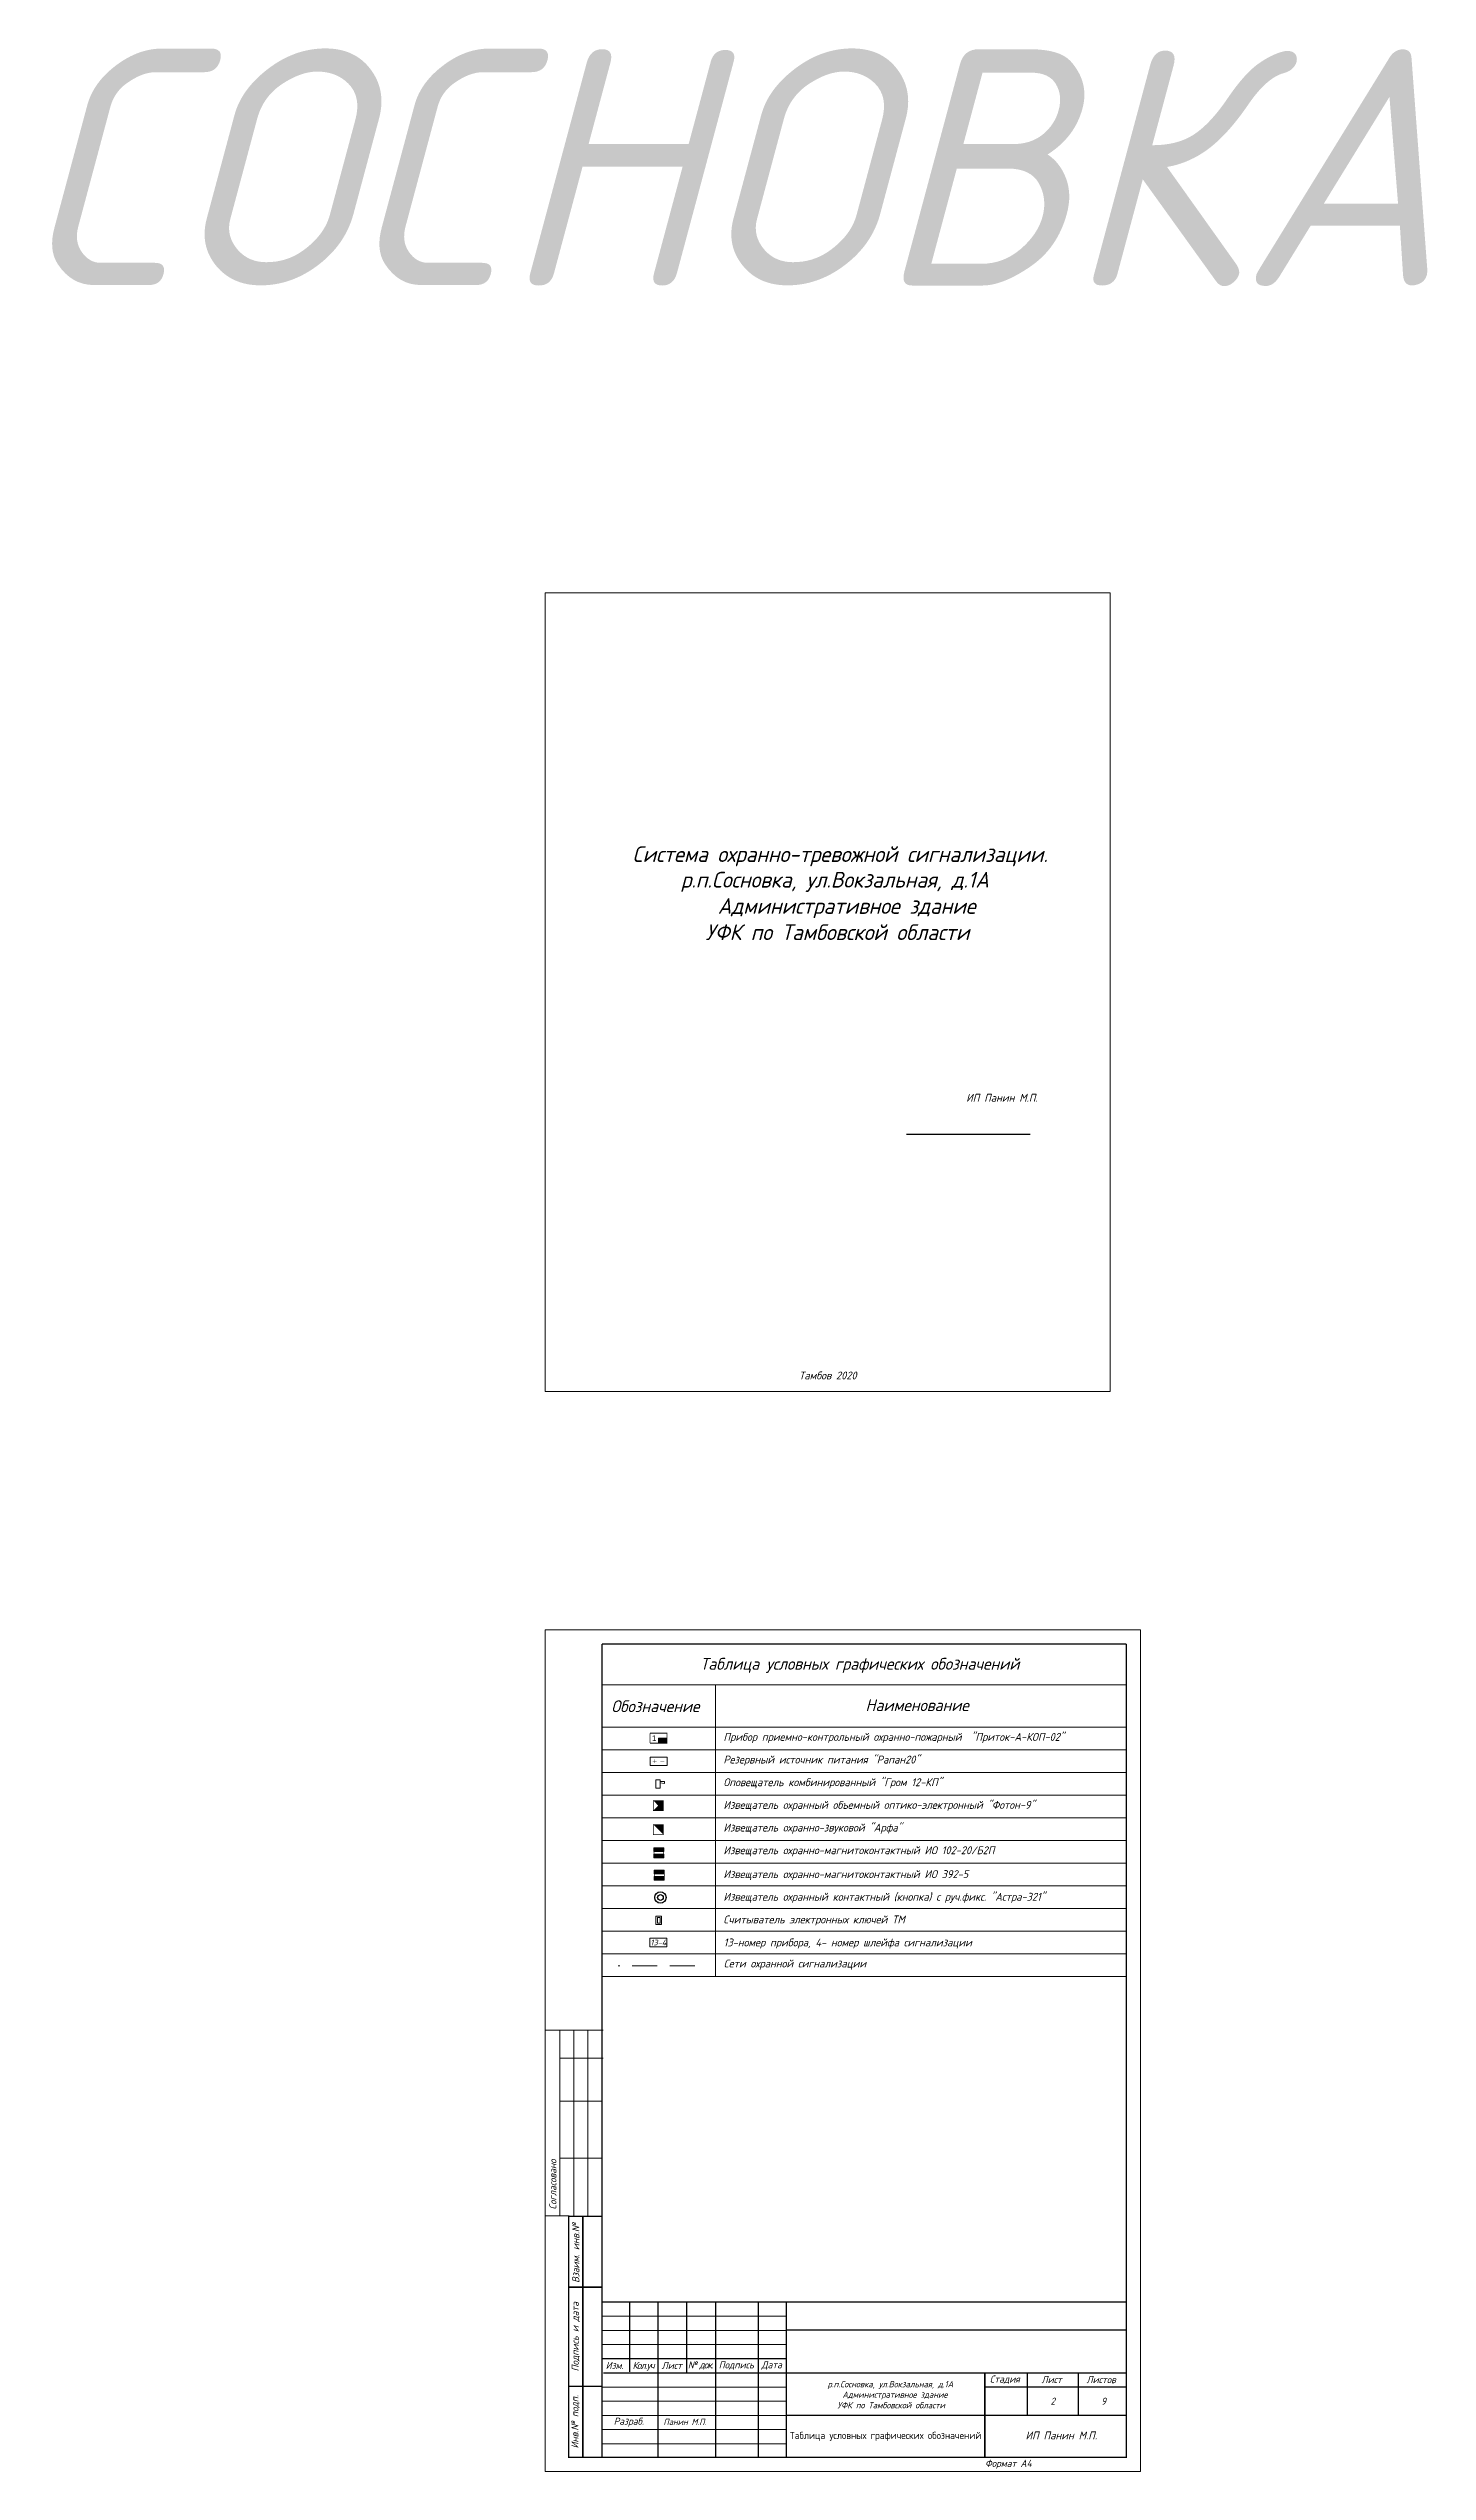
# Model space of a CAD drawing. Header units: inches. Extents: x -24 to 3888, y 393 to 1828.
# Drawn here: x 2752.8 to 2927.9, y 1513.3 to 1821.1 of the extents above; entities that cross this region are included whole.
import ezdxf

# ---------------------------------------------------------------- set-up
doc = ezdxf.new("R2010")
doc.units = ezdxf.units.IN
doc.header["$MEASUREMENT"] = 0
for name, pattern in [('Caddy_Solid', [0]), ('HIDDEN2', [4.7625, 3.175, -1.5875]), ('НЕВИДИМАЯ', [9.525, 6.35, -3.175])]:
    doc.linetypes.add(name, pattern=pattern)
doc.layers.get('0').transparency = 0.7
doc.layers.add('DESC', color=7, linetype='Continuous')
doc.layers.add('LINK', color=9, linetype='Continuous')
doc.styles.get("Standard").update_dxf_attribs({"font": 'GOST_Common Italic_0.ttf'})

# ---------------------------------------------------------------- blocks, each defined once
blk = doc.blocks.new('Объем')
at = {"const_width": 0.2}
blk.add_lwpolyline([(0, 0), (0, 3), (3, 3), (3, 0)], close=True, dxfattribs=at)
for points in [[(0.21, 2.94), (0.21, 0.09)], [(0.41, 2.94), (0.41, 0.09)], [(0.61, 2.94), (0.61, 0.09)], [(0.8, 2.94), (0.8, 0.09)], [(1.01, 2.94), (1.01, 0.09)], [(1.21, 2.94), (1.21, 0.09)], [(1.39, 1.52), (2.81, 2.97)], [(1.39, 2.94), (1.39, 0.09)], [(1.39, 1.48), (2.82, 0.03)], [(1.56, 2.93), (1.56, 1.76)], [(1.56, 0.09), (1.56, 1.25)], [(1.74, 0.06), (1.74, 1.05)], [(1.76, 2.94), (1.76, 1.94)], [(1.94, 2.95), (1.94, 2.15)], [(1.94, 0.06), (1.94, 0.87)], [(2.13, 2.93), (2.13, 2.33)], [(2.13, 0.05), (2.13, 0.66)], [(2.3, 2.93), (2.3, 2.52)], [(2.31, 0.06), (2.31, 0.48)], [(2.49, 2.94), (2.49, 2.7)], [(2.49, 0.07), (2.49, 0.29)]]:
    blk.add_lwpolyline(points, dxfattribs=at)
blk = doc.blocks.new('Звуковой')
blk.add_lwpolyline([(0.1, 2.9, 0, 4, 0), (1.5, 1.51, 4, 4, 0)], format="xyseb")
at = {"const_width": 0.2}
blk.add_lwpolyline([(0, 0), (0, 3), (3, 3), (3, 0)], close=True, dxfattribs=at)

msp = doc.modelspace()

# ---------------------------------------------------------------- hatches: boundary and pattern name
at = {"layer": 'DESC'}
msp.add_hatch(color=0, dxfattribs=at).paths.add_polyline_path([(2830.27, 1606.48), (2830.27, 1605.85), (2831.35, 1605.85), (2831.35, 1606.48)])
at = {"layer": 'DESC', "lineweight": 15}
h = msp.add_hatch(color=0, dxfattribs=at)
h.dxf.hatch_style = 1
h.paths.add_polyline_path([(2829.69, 1591.76), (2829.69, 1591.29), (2830.95, 1591.29), (2830.95, 1591.76)])
h.paths.add_polyline_path([(2830.95, 1592.08), (2830.95, 1592.55), (2829.69, 1592.55), (2829.69, 1592.08)])
h = msp.add_hatch(color=0, dxfattribs=at)
h.dxf.hatch_style = 1
h.paths.add_polyline_path([(2829.74, 1588.92), (2829.74, 1588.45), (2831, 1588.45), (2831, 1588.92)])
h.paths.add_polyline_path([(2831, 1589.24), (2831, 1589.71), (2829.74, 1589.71), (2829.74, 1589.24)])

# ---------------------------------------------------------------- linework, layer by layer
at = {"layer": 'DESC', "linetype": 'Caddy_Solid', "lineweight": 15}
for p, q in [((2815.9, 1752), (2815.9, 1650.52)), ((2887.65, 1752), (2815.9, 1752)), ((2887.65, 1650.52), (2887.65, 1752)), ((2815.9, 1650.52), (2887.65, 1650.52))]:
    msp.add_line(p, q, dxfattribs=at)
at = {"layer": 'DESC', "lineweight": 15}
for p, q in [((2815.9, 1513.31), (2815.9, 1620.23)), ((2815.9, 1620.23), (2891.5, 1620.23)), ((2891.5, 1620.23), (2891.5, 1513.31)), ((2889.73, 1590.59), (2889.73, 1547.39)), ((2815.97, 1569.37), (2823.23, 1569.37)), ((2817.75, 1569.37), (2817.75, 1545.86)), ((2819.53, 1569.37), (2819.53, 1545.86)), ((2821.3, 1569.37), (2821.3, 1545.86)), ((2817.75, 1565.82), (2823.23, 1565.82)), ((2817.75, 1560.35), (2823.1, 1560.35)), ((2817.75, 1553.11), (2823.1, 1553.11)), ((2818.93, 1545.81), (2815.98, 1545.81)), ((2891.5, 1513.31), (2815.9, 1513.31))]:
    msp.add_line(p, q, dxfattribs=at)
at = {"layer": 'DESC', "color": 0, "lineweight": 15}
for p, q in [((2823.13, 1613.27), (2889.73, 1613.27)), ((2837.53, 1613.27), (2837.53, 1576.19)), ((2889.73, 1613.27), (2889.73, 1590.59)), ((2837.53, 1607.87), (2889.73, 1607.87)), ((2889.73, 1607.09), (2889.73, 1606.61)), ((2823.13, 1604.99), (2889.73, 1604.99)), ((2823.13, 1602.11), (2889.73, 1602.11)), ((2823.13, 1599.23), (2889.73, 1599.23)), ((2823.13, 1596.35), (2889.73, 1596.35)), ((2837.53, 1593.47), (2889.73, 1593.47)), ((2823.13, 1590.59), (2889.73, 1590.59)), ((2823.13, 1587.71), (2889.73, 1587.71)), ((2823.13, 1584.83), (2889.73, 1584.83)), ((2823.13, 1581.95), (2889.73, 1581.95)), ((2823.13, 1579.07), (2889.73, 1579.07)), ((2823.13, 1576.19), (2889.73, 1576.19))]:
    msp.add_line(p, q, dxfattribs=at)
at = {"layer": 'DESC', "color": 0, "linetype": 'HIDDEN2', "lineweight": 15}
msp.add_line((2834.87, 1577.56), (2825.17, 1577.56), dxfattribs=at)
at = {"layer": 'DESC', "color": 7, "lineweight": 15}
for p, q in [((2823.12, 1533.05), (2846.52, 1533.05)), ((2823.12, 1531.25), (2846.52, 1531.25)), ((2823.12, 1522.25), (2846.52, 1522.25)), ((2823.12, 1520.45), (2846.52, 1520.45)), ((2823.12, 1518.65), (2846.52, 1518.65)), ((2823.1, 1516.85), (2846.52, 1516.85))]:
    msp.add_line(p, q, dxfattribs=at)
at = {"layer": 'DESC', "color": 7, "linetype": 'Continuous', "lineweight": 15}
for p, q in [((2823.19, 1529.46), (2846.55, 1529.46)), ((2823.19, 1524.02), (2846.45, 1524.02))]:
    msp.add_line(p, q, dxfattribs=at)
at = {"layer": 'DESC', "lineweight": 15}
msp.add_lwpolyline([(2889.7, 1618.43, 0.18, 0.18, 0), (2889.7, 1515.11, 0.18, 0.18, 0), (2818.86, 1515.11, 0.18, 0.18, 0), (2818.86, 1545.79, 0, 0, 0)], format="xyseb", dxfattribs=at)
at = {"layer": 'DESC', "lineweight": 15, "const_width": 0.18}
for points in [[(2823.1, 1515.11), (2823.1, 1618.43)], [(2818.78, 1545.74), (2823.18, 1545.74)], [(2820.66, 1515.14), (2820.66, 1545.79)], [(2818.86, 1536.74), (2823.18, 1536.74)], [(2818.86, 1524.14), (2823.18, 1524.14)]]:
    msp.add_lwpolyline(points, dxfattribs=at)
at = {"layer": 'DESC', "color": 0, "lineweight": 15}
for points, const_width in [([(2823.1, 1618.43), (2889.7, 1618.43)], 0.18), ([(2829.19, 1607.11), (2829.19, 1605.85)], 0.108), ([(2829.19, 1607.11), (2831.35, 1607.11), (2831.35, 1605.85), (2829.19, 1605.85)], 0.108), ([(2829.69, 1592.55), (2830.95, 1592.55), (2830.95, 1591.29), (2829.69, 1591.29), (2829.69, 1592.55)], 0.084), ([(2829.74, 1589.71), (2831, 1589.71), (2831, 1588.45), (2829.74, 1588.45), (2829.74, 1589.71)], 0.084)]:
    msp.add_lwpolyline(points, dxfattribs=dict(at, const_width=const_width))
for points in [[(2837.53, 1607.87), (2823.1, 1607.87)], [(2831.35, 1606.48), (2830.27, 1606.48)], [(2830.27, 1606.48), (2830.27, 1605.85)], [(2830.27, 1605.85), (2830.27, 1605.85)], [(2829.94, 1601.19), (2829.94, 1600.11), (2830.48, 1600.11), (2830.48, 1601.19), (2829.94, 1601.19)], [(2830.48, 1600.98), (2831.02, 1600.98)], [(2830.48, 1600.98), (2830.48, 1600.8), (2831.02, 1600.71)], [(2831.02, 1600.98), (2831.02, 1600.71)], [(2837.53, 1593.47), (2823.1, 1593.47)], [(2830.3, 1585.69), (2830.3, 1585.69)], [(2829.95, 1583.88), (2830.67, 1583.88), (2830.67, 1582.8), (2829.95, 1582.8), (2829.95, 1583.88)], [(2830.13, 1583.7), (2830.49, 1583.7), (2830.49, 1582.98), (2830.13, 1582.98), (2830.13, 1583.7)], [(2829.18, 1581.06), (2831.34, 1581.06), (2831.34, 1579.98), (2829.18, 1579.98), (2829.18, 1581.06)]]:
    msp.add_lwpolyline(points, dxfattribs=at)
for points in [[(2829.23, 1603), (2831.39, 1603), (2831.39, 1604.08), (2829.23, 1604.08)], [(2829.69, 1592.55), (2830.95, 1592.55), (2830.95, 1592.08), (2829.69, 1592.08)], [(2830.95, 1591.29), (2829.69, 1591.29), (2829.69, 1591.76), (2830.95, 1591.76)], [(2829.74, 1589.71), (2831, 1589.71), (2831, 1589.24), (2829.74, 1589.24)], [(2831, 1588.45), (2829.74, 1588.45), (2829.74, 1588.92), (2831, 1588.92)]]:
    msp.add_lwpolyline(points, close=True, dxfattribs=at)
at = {"layer": 'DESC', "color": 0, "linetype": 'НЕВИДИМАЯ', "lineweight": 15, "const_width": 0.072}
for points in [[(2829.77, 1603.81), (2829.77, 1603.32)], [(2829.54, 1603.56), (2830.02, 1603.56)], [(2830.51, 1603.56), (2831, 1603.56)]]:
    msp.add_lwpolyline(points, dxfattribs=at)
at = {"layer": 'DESC', "color": 7, "lineweight": 15}
for points, const_width in [([(2823.12, 1534.85), (2889.7, 1534.85)], 0.18), ([(2830.22, 1534.85), (2830.22, 1515.05)], 0.18), ([(2837.52, 1534.85), (2837.52, 1515.05)], 0.18), ([(2842.95, 1534.81), (2842.95, 1515.11)], 0.18), ([(2846.52, 1534.85), (2846.52, 1515.05)], 0.18), ([(2846.53, 1531.29), (2889.7, 1531.29)], 0.18), ([(2823.12, 1527.65), (2846.52, 1527.65)], 0.18), ([(2846.52, 1524.05), (2846.52, 1524.05)], 0.072), ([(2871.72, 1525.82), (2871.72, 1515.11)], 0.18), ([(2871.72, 1524.05), (2889.7, 1524.05)], 0.18), ([(2877.12, 1525.82), (2877.12, 1520.45)], 0.18), ([(2846.52, 1520.45), (2889.7, 1520.45)], 0.18)]:
    msp.add_lwpolyline(points, dxfattribs=dict(at, const_width=const_width))
at = {"layer": 'DESC', "color": 7, "linetype": 'Continuous', "lineweight": 15, "const_width": 0.18}
for points in [[(2826.6, 1525.95), (2826.6, 1534.85)], [(2833.84, 1525.84), (2833.84, 1534.85)], [(2823.25, 1525.84), (2889.7, 1525.84)]]:
    msp.add_lwpolyline(points, dxfattribs=at)
at = {"layer": 'DESC', "linetype": 'Continuous', "lineweight": 15, "const_width": 0.18}
msp.add_lwpolyline([(2883.58, 1525.84), (2883.58, 1520.45)], dxfattribs=at)
at = {"layer": 'DESC', "color": 0, "linetype": 'Continuous'}
for radius in [0.72, 0.36]:
    msp.add_circle((2830.52, 1586.24), radius, dxfattribs=at)
at = {"layer": 'LINK', "color": 0}
msp.add_line((2861.78, 1683.23), (2877.46, 1683.23), dxfattribs=at)

# ---------------------------------------------------------------- block references
at = {"layer": 'DESC', "color": 0}
for name, p, xscale, yscale, zscale, rotation in [('Объем', (2830.88, 1597.28), -0.4199760000000506, 0.4199760000000061, 0.4199760000000001, 0.05815664228504325), ('Звуковой', (2829.63, 1595.5), 0.4199975999999516, 0.4199975999999516, 0.4199975999999516, 270)]:
    msp.add_blockref(name, p, dxfattribs=dict(at, xscale=xscale, yscale=yscale, zscale=zscale, rotation=rotation))

# ---------------------------------------------------------------- texts
at = {"layer": 'DESC', "insert": (2749.46, 1821.03), "char_height": 30, "attachment_point": 1}
msp.add_mtext_dynamic_manual_height_columns('СОСНОВКА', width=202.8632, gutter_width=1, heights=[0], dxfattribs=at)
at = {"layer": 'DESC', "color": 0, "lineweight": 15, "attachment_point": 1}
for s, width, heights, insert, char_height in [('Система охранно-тревожной сигнализации.', 59.1919, [0], (2826.97, 1719.79), 2), ('\\pi8.69291;р.п.Сосновка, ул.Вокзальная, д.1А\\P\\pi12.16336; Административное здание \\P\\pi11.84291;УФК по Тамбовской области', 59.1919, [0], (2824.42, 1716.54), 2), ('\\pi4.80835;ИП Панин М.П.', 17.9743, [1.74], (2864.54, 1688.34), 1), ('Тамбов 2020', 59.1919, [0], (2848.12, 1653.06), 1), ('\\pi21.23473;р.п.Сосновка, ул.Вокзальная, д.1А\\P\\pi22.62291; Административное здание \\P\\pi22.49473;УФК по Тамбовской области', 59.1919, [0], (2830.51, 1524.81), 0.8), ('\\pi4.80835;ИП Панин М.П.', 17.9743, [1.74], (2872.08, 1518.4), 1)]:
    msp.add_mtext_dynamic_manual_height_columns(s, width=width, gutter_width=1, heights=heights, dxfattribs=dict(at, insert=insert, char_height=char_height))
at = {"layer": 'DESC', "color": 0, "attachment_point": 1}
for s, width, heights, insert, char_height in [('Таблица условных графических обозначений', 45.6025, [0.959], (2835.58, 1616.68), 1.5), ('Обозначение', 14.4, [0], (2824.28, 1611.29), 1.5), ('Наименование', 14.4, [0], (2856.56, 1611.42), 1.5), ('Прибор приемно-контрольный охранно-пожарный  "{\\C256;Приток-А-КОП-02"}', 49.91, [0], (2838.52, 1607.14), 1), ('Резервный источник питания "Рапан20"', 49.91, [0], (2838.52, 1604.26), 1), ('Оповещатель комбинированный "Гром 12-КП"', 49.91, [0], (2838.52, 1601.38), 1), ('Извещатель охранный объемный оптико-электронный "Фотон-9"', 49.91, [0], (2838.52, 1598.5), 1), ('Извещатель охранно-звуковой "{\\C256;Арфа"}', 49.91, [0], (2838.52, 1595.62), 1), ('Извещатель охранно-магнитоконтактный ИО 102-20/Б2П', 49.91, [0], (2838.52, 1592.74), 1), ('Извещатель охранно-магнитоконтактный ИО 392-5', 49.91, [0], (2838.52, 1589.71), 1), ('Извещатель охранный контактный (кнопка) с руч.фикс. "Астра-321"', 49.91, [0], (2838.52, 1586.83), 1), ('Считыватель электронных ключей ТМ', 49.91, [0], (2838.52, 1583.95), 1), ('13-номер прибора, 4- номер шлейфа сигнализации', 49.91, [0], (2838.55, 1581.03), 1), ('Сети охранной сигнализации', 49.91, [0], (2838.56, 1578.35), 1)]:
    msp.add_mtext_dynamic_manual_height_columns(s, width=width, gutter_width=1, heights=heights, dxfattribs=dict(at, insert=insert, char_height=char_height))
at = {"layer": 'DESC', "color": 0, "attachment_point": 5}
for s, insert, char_height, width in [('{\\fArial|b0|i0|c204|p34;1}', (2829.73, 1606.48), 0.72, 1.08), ('13-4', (2830.26, 1580.52), 0.72, 2.16), ('Изм.', (2824.7, 1526.79), 0.9, 3.4805), ('{\\T0.85;Кол.уч}', (2828.34, 1526.68), 0.9, 3.6119), ('Лист', (2831.96, 1526.79), 0.9, 3.6273), ('{\\T0.85;№ док.}', (2835.61, 1526.79), 0.9, 3.6803), ('Подпись', (2840.15, 1526.79), 0.9, 5.4), ('Дата', (2844.65, 1526.79), 0.9, 3.6), ('Стадия', (2874.26, 1524.99), 0.9, 5.4), ('Лист', (2880.2, 1524.99), 0.9, 6.48), ('Листов', (2886.49, 1524.99), 0.9, 6.0943), ('2', (2880.35, 1522.25), 0.9, 6.4543), ('9', (2886.8, 1522.25), 0.9, 6.4543), ('Разраб.', (2826.51, 1519.59), 0.9, 7.0924)]:
    msp.add_mtext(s, dxfattribs=dict(at, insert=insert, char_height=char_height, width=width))
at = {"layer": 'DESC', "char_height": 0.9, "rotation": 90}
for s, insert, width, attachment_point in [('Cогласовано', (2816.41, 1546.58), 10.814, 1), (' Взаим. инв.№', (2819.76, 1536.74), 16.5013, 4), ('Подпись и дата', (2819.76, 1530.44), 12.6, 5), ('Инв.№ подп.', (2819.73, 1519.64), 9, 5)]:
    msp.add_mtext(s, dxfattribs=dict(at, insert=insert, width=width, attachment_point=attachment_point))
at = {"layer": 'DESC', "lineweight": 15, "insert": (2833.63, 1519.62), "char_height": 0.787, "width": 6.3, "attachment_point": 5}
msp.add_mtext('Панин М.П.', dxfattribs=at)
at = {"layer": 'DESC', "char_height": 0.9}
for s, insert, width, attachment_point in [('{\\fGOST Common|b0|i0|c204|p34;Таблица условных графических обозначений}', (2859.12, 1517.78), 25.2, 5), ('Формат А4', (2871.75, 1514.23), 9.0683, 4)]:
    msp.add_mtext(s, dxfattribs=dict(at, insert=insert, width=width, attachment_point=attachment_point))

doc.saveas('drawing.dxf')
